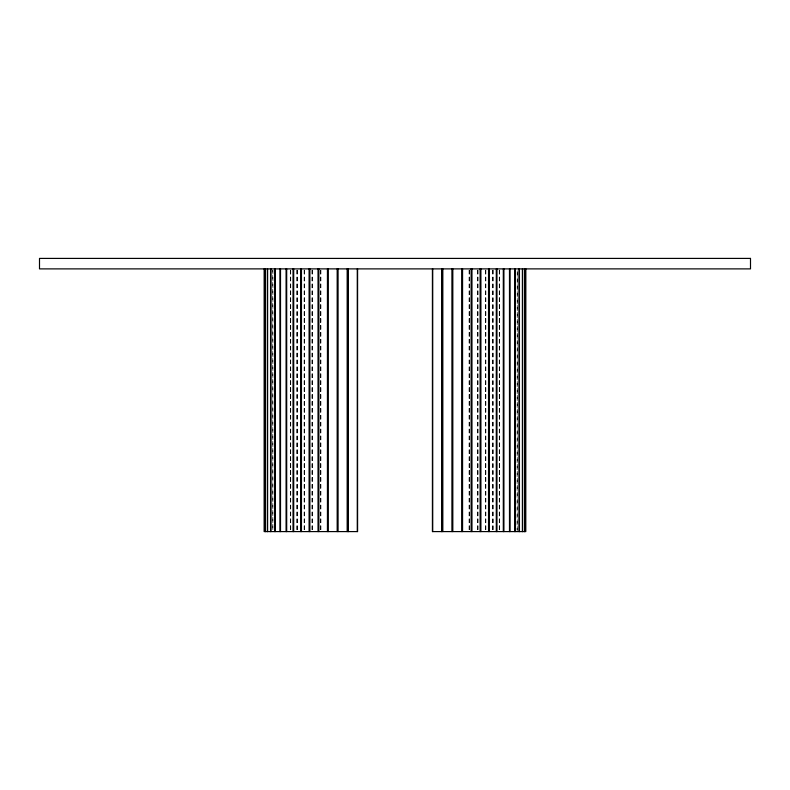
<?xml version="1.0" encoding="UTF-8"?>
<svg xmlns="http://www.w3.org/2000/svg" width="790" height="790" viewBox="0 0 790 790"><rect width="100%" height="100%" fill="white"/><g stroke="black" fill="none" stroke-linecap="round" stroke-linejoin="round"><path stroke-width="0.59" stroke-dasharray="3.95 2.96" d="M517.243 530.357L517.243 270.121L517.075 530.357M499.645 270.121L499.645 530.357M499.448 270.121L499.448 530.357M499.24 270.121L499.24 530.357M493.128 270.121L493.128 530.357M492.901 270.121L492.901 530.357M492.674 270.121L492.674 530.357M485.89 270.121L485.89 530.357M485.643 270.121L485.643 530.357M485.386 270.121L485.386 530.357M478.029 270.121L478.029 530.357M477.762 270.121L477.762 530.357M477.486 270.121L477.486 530.357M469.625 270.121L469.625 530.357M469.349 270.121L469.349 530.357M469.062 270.121L469.062 530.357M320.938 270.121L320.938 530.357M320.651 270.121L320.651 530.357M320.375 270.121L320.375 530.357M312.514 270.121L312.514 530.357M312.238 270.121L312.238 530.357M311.971 270.121L311.971 530.357M304.614 270.121L304.614 530.357M304.357 270.121L304.357 530.357M304.111 270.121L304.111 530.357M297.326 270.121L297.326 530.357M297.099 270.121L297.099 530.357M296.872 270.121L296.872 530.357M290.76 270.121L290.76 530.357M290.552 270.121L290.552 530.357M290.355 270.121L290.355 530.357M272.925 270.121L272.846 530.357L272.757 270.121"/><path stroke-width="1.19" d="M525.844 268.886L525.794 531.591L432.416 531.591L432.416 268.886M524.777 268.886L524.777 531.591M524.629 268.886L524.629 531.591M522.634 268.886L522.634 531.591M522.388 268.886L522.388 531.591M519.435 268.886L519.435 531.591M519.089 268.886L519.089 531.591M515.208 268.886L515.208 531.591M514.774 268.886L514.774 531.591M510.014 268.886L510.014 531.591M509.491 268.886L509.491 531.591M503.911 268.886L503.911 531.591M503.309 268.886L503.309 531.591M496.969 268.886L496.969 531.591M496.298 268.886L496.298 531.591M489.267 268.886L489.267 531.591M488.536 268.886L488.536 531.591M480.903 268.886L480.903 531.591M480.113 268.886L480.113 531.591M471.966 268.886L471.966 531.591M471.126 268.886L471.126 531.591M462.565 268.886L462.565 531.591M461.696 268.886L461.696 531.591M452.818 268.886L452.818 531.591M451.92 268.886L451.92 531.591M442.825 268.886L442.825 531.591M441.926 268.886L441.916 531.591M441.62 268.886L441.62 531.591M432.713 268.886L432.713 531.591M357.584 268.886L357.584 531.591L264.137 531.591L264.156 268.886M357.287 268.886L357.287 531.591M348.38 268.886L348.38 531.591M348.084 268.886L348.074 531.591M347.175 268.886L347.175 531.591M338.081 268.886L338.081 531.591M337.182 268.886L337.182 531.591M328.304 268.886L328.304 531.591M327.435 268.886L327.435 531.591M318.874 268.886L318.874 531.591M318.034 268.886L318.034 531.591M309.887 268.886L309.887 531.591M309.097 268.886L309.097 531.591M301.464 268.886L301.464 531.591M300.733 268.886L300.733 531.591M293.702 268.886L293.702 531.591M293.031 268.886L293.031 531.591M286.691 268.886L286.691 531.591M286.089 268.886L286.089 531.591M280.509 268.886L280.509 531.591M279.986 268.886L279.986 531.591M275.226 268.886L275.226 531.591M274.792 268.886L274.792 531.591M270.911 268.886L270.911 531.591M270.565 268.886L270.565 531.591M267.613 268.886L267.613 531.591M267.366 268.886L267.366 531.591M265.371 268.886L265.371 531.591M265.223 268.886L265.223 531.591M750.5 258.409L39.5 258.409L39.5 268.886L750.5 268.886L750.5 258.409"/></g></svg>
